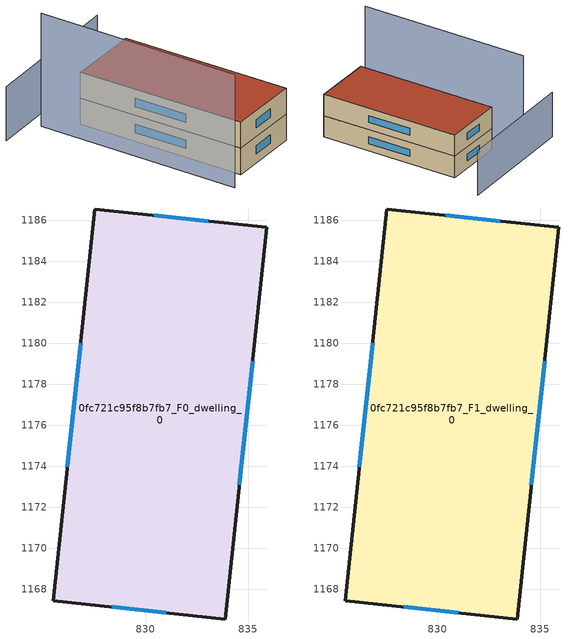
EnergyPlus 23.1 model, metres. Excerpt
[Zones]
0fc721c95f8b7fb7_F0_dwelling_0
 floor ground (EU_floor_Construction): 835.91,1185.66 833.87,1166.56 825.48,1167.45 827.52,1186.55 z0
 wall outside (EU_wall_Construction): 825.48,1167.45 833.87,1166.56 835.91,1185.66 827.52,1186.55 825.48,1167.45 z0:3
 window (EU_Window_Construction): 828.36,1167.15 831,1166.86 / 826.82,1180.01 826.18,1173.99 / 833.04,1185.96 830.39,1186.24 / 834.57,1173.1 835.21,1179.12 z1.03:1.97
0fc721c95f8b7fb7_F1_dwelling_0
 floor to 0fc721c95f8b7fb7_F0_dwelling_0 (EU_floor_Construction): 835.91,1185.66 833.87,1166.56 825.48,1167.45 827.52,1186.55 z3
 wall outside (EU_wall_Construction): 825.48,1167.45 833.87,1166.56 835.91,1185.66 827.52,1186.55 825.48,1167.45 z3:6
 window (EU_Window_Construction): 828.36,1167.15 831,1166.86 / 826.82,1180.01 826.18,1173.99 / 833.04,1185.96 830.39,1186.24 / 834.57,1173.1 835.21,1179.12 z4.03:4.97
 roof outside (EU_roof_Construction): 833.87,1166.56 835.91,1185.66 827.52,1186.55 825.48,1167.45 z6
shading: 825.4,1189.84 822.79,1166.73 z0:13; 838.56,1190.19 821.13,1191.67 z0:6.2
[Building]
EU S2 Campaign: North Axis=0; Terrain=City; Solar Distribution=FullExterior
[Site:Location]
Cape.Town.Intl.AP: Latitude=-33.965; Longitude=18.602; Time Zone=2; Elevation=46
[SizingPeriod:WeatherFileDays]
AnnualSizingPeriod: Begin Month=1; Begin Day of Month=1; End Month=12; End Day of Month=31; Day of Week for Start Day=Monday; Use Weather File Daylight Saving Period=No; Use Weather File Rain and Snow Indicators=No
[MATERIAL]
EU_InternalMass_Material: Roughness=MediumRough; Thickness=0.1; Conductivity=1; Density=1800; Specific Heat=900; Thermal Absorptance=0.9; Solar Absorptance=0.7; Visible Absorptance=0.7
[MATERIAL:NOMASS] Roughness=MediumRough; Thermal Absorptance=0.9; Solar Absorptance=0.7; Visible Absorptance=0.7
Name | Thermal Resistance
EU_wall_NoMass | 0.493876
EU_roof_NoMass | 0.449382
EU_floor_NoMass | 1.25
[WINDOWMATERIAL:SIMPLEGLAZINGSYSTEM]
EU_Window_SimpleGlazing: UFactor=4.4; Solar Heat Gain Coefficient=0.85; Visible Transmittance=0.85
[CONSTRUCTION]
EU_wall_Construction: EU_wall_NoMass
EU_roof_Construction: EU_roof_NoMass
EU_floor_Construction: EU_floor_NoMass
EU_Window_Construction: EU_Window_SimpleGlazing
EU_InternalMass_Construction: EU_InternalMass_Material
[ZONE] Type=1; Multiplier=1; Ceiling Height=autocalculate; Floor Area=autocalculate; Part of Total Floor Area=Yes
Name | Volume
0fc721c95f8b7fb7_F0_dwelling_0 | 486.084
0fc721c95f8b7fb7_F1_dwelling_0 | 486.083
[INTERNALMASS] Construction=EU_InternalMass_Construction; Surface Area=162.028
Name | Zone or ZoneList
0fc721c95f8b7fb7_F0_dwelling_0_EU_InternalMass | 0fc721c95f8b7fb7_F0_dwelling_0
0fc721c95f8b7fb7_F1_dwelling_0_EU_InternalMass | 0fc721c95f8b7fb7_F1_dwelling_0
[OTHEREQUIPMENT] Fuel Type=Electricity; Design Level Calculation Method=Watts/Area; Power per Zone Floor Area=1; Fraction Latent=0; Fraction Radiant=0; Fraction Lost=0; Carbon Dioxide Generation Rate=0; EndUse Subcategory=EU_Step8_InternalGains
Name | Zone or ZoneList or Space or SpaceList | Schedule
EU_Step8_InternalGain_0fc721c95f8b7fb7_F0_dwelling_0_f000 | 0fc721c95f8b7fb7_F0_dwelling_0 | EU_Step8_GainSchedule_0fc721c95f8b7fb7_F0_dwelling_0_f000
EU_Step8_InternalGain_0fc721c95f8b7fb7_F1_dwelling_0_f000 | 0fc721c95f8b7fb7_F1_dwelling_0 | EU_Step8_GainSchedule_0fc721c95f8b7fb7_F1_dwelling_0_f000
[ZONEVENTILATION:DESIGNFLOWRATE] Schedule=EU_AlwaysOn; Design Flow Rate Calculation Method=AirChanges/Hour; Air Changes per Hour=0.64; Ventilation Type=Natural; Fan Pressure Rise=0; Fan Total Efficiency=1; Constant Term Coefficient=1; Temperature Term Coefficient=0; Velocity Term Coefficient=0; Velocity Squared Term Coefficient=0; Minimum Indoor Temperature=-100; Maximum Indoor Temperature=100; Delta Temperature=-100; Minimum Outdoor Temperature=-100; Maximum Outdoor Temperature=100; Maximum Wind Speed=40
Name | Zone or ZoneList or Space or SpaceList
EU_ConstantAir_0fc721c95f8b7fb7_F0_dwelling_0 | 0fc721c95f8b7fb7_F0_dwelling_0
EU_ConstantAir_0fc721c95f8b7fb7_F1_dwelling_0 | 0fc721c95f8b7fb7_F1_dwelling_0
[HVACTEMPLATE:THERMOSTAT] Constant Heating Setpoint=20; Constant Cooling Setpoint=50
EU_HeatOnly_0fc721c95f8b7fb7_F0_dwelling_0; EU_HeatOnly_0fc721c95f8b7fb7_F1_dwelling_0
[HVACTEMPLATE:ZONE:IDEALLOADSAIRSYSTEM] System Availability Schedule=EU_AlwaysOn; Maximum Heating Supply Air Temperature=50; Minimum Cooling Supply Air Temperature=13; Maximum Heating Supply Air Humidity Ratio=0.0156; Minimum Cooling Supply Air Humidity Ratio=0.0077; Heating Limit=NoLimit; Cooling Limit=NoLimit; Heating Availability Schedule=EU_AlwaysOn; Cooling Availability Schedule=EU_CoolingOff; Dehumidification Control Type=ConstantSensibleHeatRatio; Cooling Sensible Heat Ratio=0.7; Dehumidification Setpoint=60; Humidification Control Type=None; Humidification Setpoint=30; Outdoor Air Method=None; Outdoor Air Flow Rate per Person=0.00944; Outdoor Air Flow Rate per Zone Floor Area=0; Outdoor Air Flow Rate per Zone=0; Demand Controlled Ventilation Type=None; Outdoor Air Economizer Type=NoEconomizer; Heat Recovery Type=None; Sensible Heat Recovery Effectiveness=0.7; Latent Heat Recovery Effectiveness=0.65
Name | Template Thermostat
0fc721c95f8b7fb7_F0_dwelling_0 | EU_HeatOnly_0fc721c95f8b7fb7_F0_dwelling_0
0fc721c95f8b7fb7_F1_dwelling_0 | EU_HeatOnly_0fc721c95f8b7fb7_F1_dwelling_0
[SIZING:ZONE] Zone Cooling Design Supply Air Temperature Input Method=SupplyAirTemperature; Zone Cooling Design Supply Air Temperature=13; Zone Heating Design Supply Air Temperature Input Method=SupplyAirTemperature; Zone Heating Design Supply Air Temperature=50; Zone Cooling Design Supply Air Humidity Ratio=0.008; Zone Heating Design Supply Air Humidity Ratio=0.008; Cooling Design Air Flow Method=DesignDay; Cooling Design Air Flow Rate=0; Cooling Minimum Air Flow per Zone Floor Area=0.000762; Cooling Minimum Air Flow=0; Cooling Minimum Air Flow Fraction=0.2; Heating Design Air Flow Method=DesignDay; Heating Design Air Flow Rate=0; Heating Maximum Air Flow per Zone Floor Area=0.002032; Heating Maximum Air Flow=0.141576; Heating Maximum Air Flow Fraction=0.3; Account for Dedicated Outdoor Air System=No; Dedicated Outdoor Air System Control Strategy=NeutralSupplyAir; Dedicated Outdoor Air Low Setpoint Temperature for Design=autosize; Dedicated Outdoor Air High Setpoint Temperature for Design=autosize; Zone Load Sizing Method=Sensible Load Only No Latent Load; Zone Latent Cooling Design Supply Air Humidity Ratio Input Method=HumidityRatioDifference; Zone Cooling Design Supply Air Humidity Ratio Difference=0.005; Zone Latent Heating Design Supply Air Humidity Ratio Input Method=HumidityRatioDifference; Zone Humidification Design Supply Air Humidity Ratio Difference=0.005
0fc721c95f8b7fb7_F0_dwelling_0; 0fc721c95f8b7fb7_F1_dwelling_0
[SCHEDULE:CONSTANT]
Name | Hourly Value
EU_AlwaysOn | 1
EU_CoolingOff | 0
[SCHEDULE:FILE] Column Number=1; Rows to Skip at Top=0; Number of Hours of Data=8760; Column Separator=Comma; Interpolate to Timestep=No; Minutes per Item=60; Adjust Schedule for Daylight Savings=Yes
Name | File
EU_Step8_GainSchedule_0fc721c95f8b7fb7_F0_dwelling_0_f000 | ../../schedules/0fc721c95f8b7fb7/0fc721c95f8b7fb7_F0_dwelling_0_f000_gain.csv
EU_Step8_GainSchedule_0fc721c95f8b7fb7_F1_dwelling_0_f000 | ../../schedules/0fc721c95f8b7fb7/0fc721c95f8b7fb7_F1_dwelling_0_f000_gain.csv
